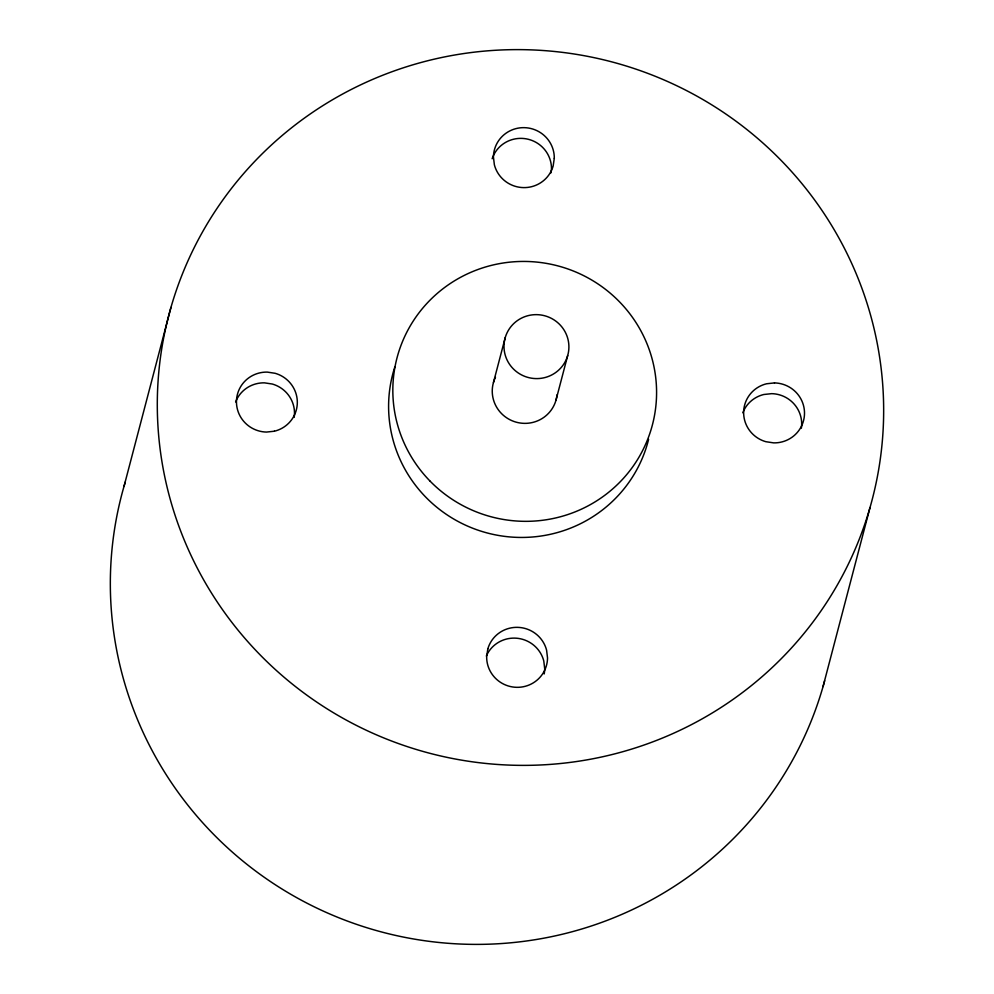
<?xml version="1.0" encoding="UTF-8"?>
<svg xmlns="http://www.w3.org/2000/svg" width="994" height="994" viewBox="0 0 994 994"><rect width="100%" height="100%" fill="white"/><g stroke="black" fill="none" stroke-linecap="round" stroke-linejoin="round"><path stroke-width="1.49" d="M550.912 172.894L551.484 169.03A30.466 29.957 14.7 0 0 492.142 158.754M124.001 486.426L170.956 307.419M493.471 382.442L505.213 337.687M555.944 400.333L567.686 355.579A32.504 31.957 14.7 0 0 528.46 315.558A32.504 31.957 14.7 0 0 513.19 368.749A32.504 31.957 14.7 0 0 567.686 355.579M823.044 686.581L869.999 507.574A363.568 357.48 14.7 0 0 431.172 59.889A363.568 357.48 14.7 0 0 260.266 655.021A363.568 357.48 14.7 0 0 869.999 507.574M824.672 680.728A363.568 357.48 14.7 0 1 375.595 930.322A363.568 357.48 14.7 0 1 125.281 482.053M648.597 439.385A132.028 129.816 14.7 0 1 484.65 532.262A132.028 129.816 14.7 0 1 394.904 366.749M557.013 394.854A32.504 31.957 14.7 0 1 515.886 422.09A32.504 31.957 14.7 0 1 495.472 377.235M235.603 401.974A30.466 29.957 14.7 0 1 264.479 382.852L272.331 384.032A30.466 29.957 14.7 0 1 294.187 417.381M486.327 656.015A30.466 29.957 14.7 0 1 543.78 660.96L544.712 668.738A30.466 29.957 14.7 0 1 544.178 673.944M742.804 412.783A30.466 29.957 14.7 0 1 763.777 394.506L771.667 393.661A30.466 29.957 14.7 0 1 801.375 428.19M554.292 158.282L553.149 166.023A30.466 29.957 14.7 0 1 494.366 164.768L493.434 156.99A30.466 29.957 14.7 0 1 524.273 127.654A30.466 29.957 14.7 0 1 554.292 158.282M487.805 648.958L486.662 656.699A30.466 29.957 14.7 0 0 516.694 687.326A30.466 29.957 14.7 0 0 547.532 658.003L546.601 650.213A30.466 29.957 14.7 0 0 487.805 648.958M274.369 431.222L266.479 432.067A30.466 29.957 14.7 0 1 236.46 401.439A30.466 29.957 14.7 0 1 267.287 372.104L275.152 373.297A30.466 29.957 14.7 0 1 274.369 431.222M774.488 382.914L766.598 383.771A30.466 29.957 14.7 0 0 765.815 441.696L773.667 442.877A30.466 29.957 14.7 0 0 804.506 413.541A30.466 29.957 14.7 0 0 774.488 382.914M430.216 481.27A132.028 129.816 14.7 0 0 651.629 427.718A132.028 129.816 14.7 0 0 492.278 265.162A132.028 129.816 14.7 0 0 430.216 481.27"/></g></svg>
